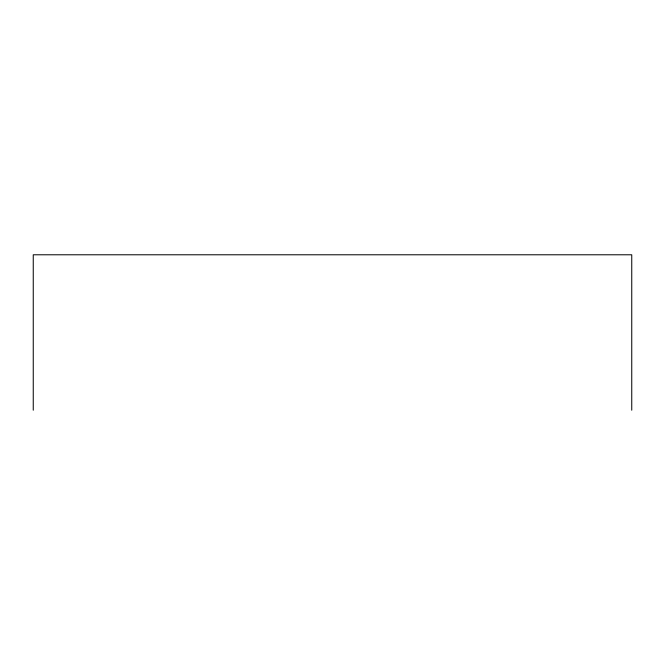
<?xml version="1.0" encoding="UTF-8"?>
<svg xmlns="http://www.w3.org/2000/svg" width="665" height="665" viewBox="0 0 665 665"><rect width="100%" height="100%" fill="white"/><g stroke="black" fill="none" stroke-linecap="round" stroke-linejoin="round"><path stroke-width="1" d="M631.75 410.214L631.75 254.786L33.25 254.786L33.25 410.214"/></g></svg>
